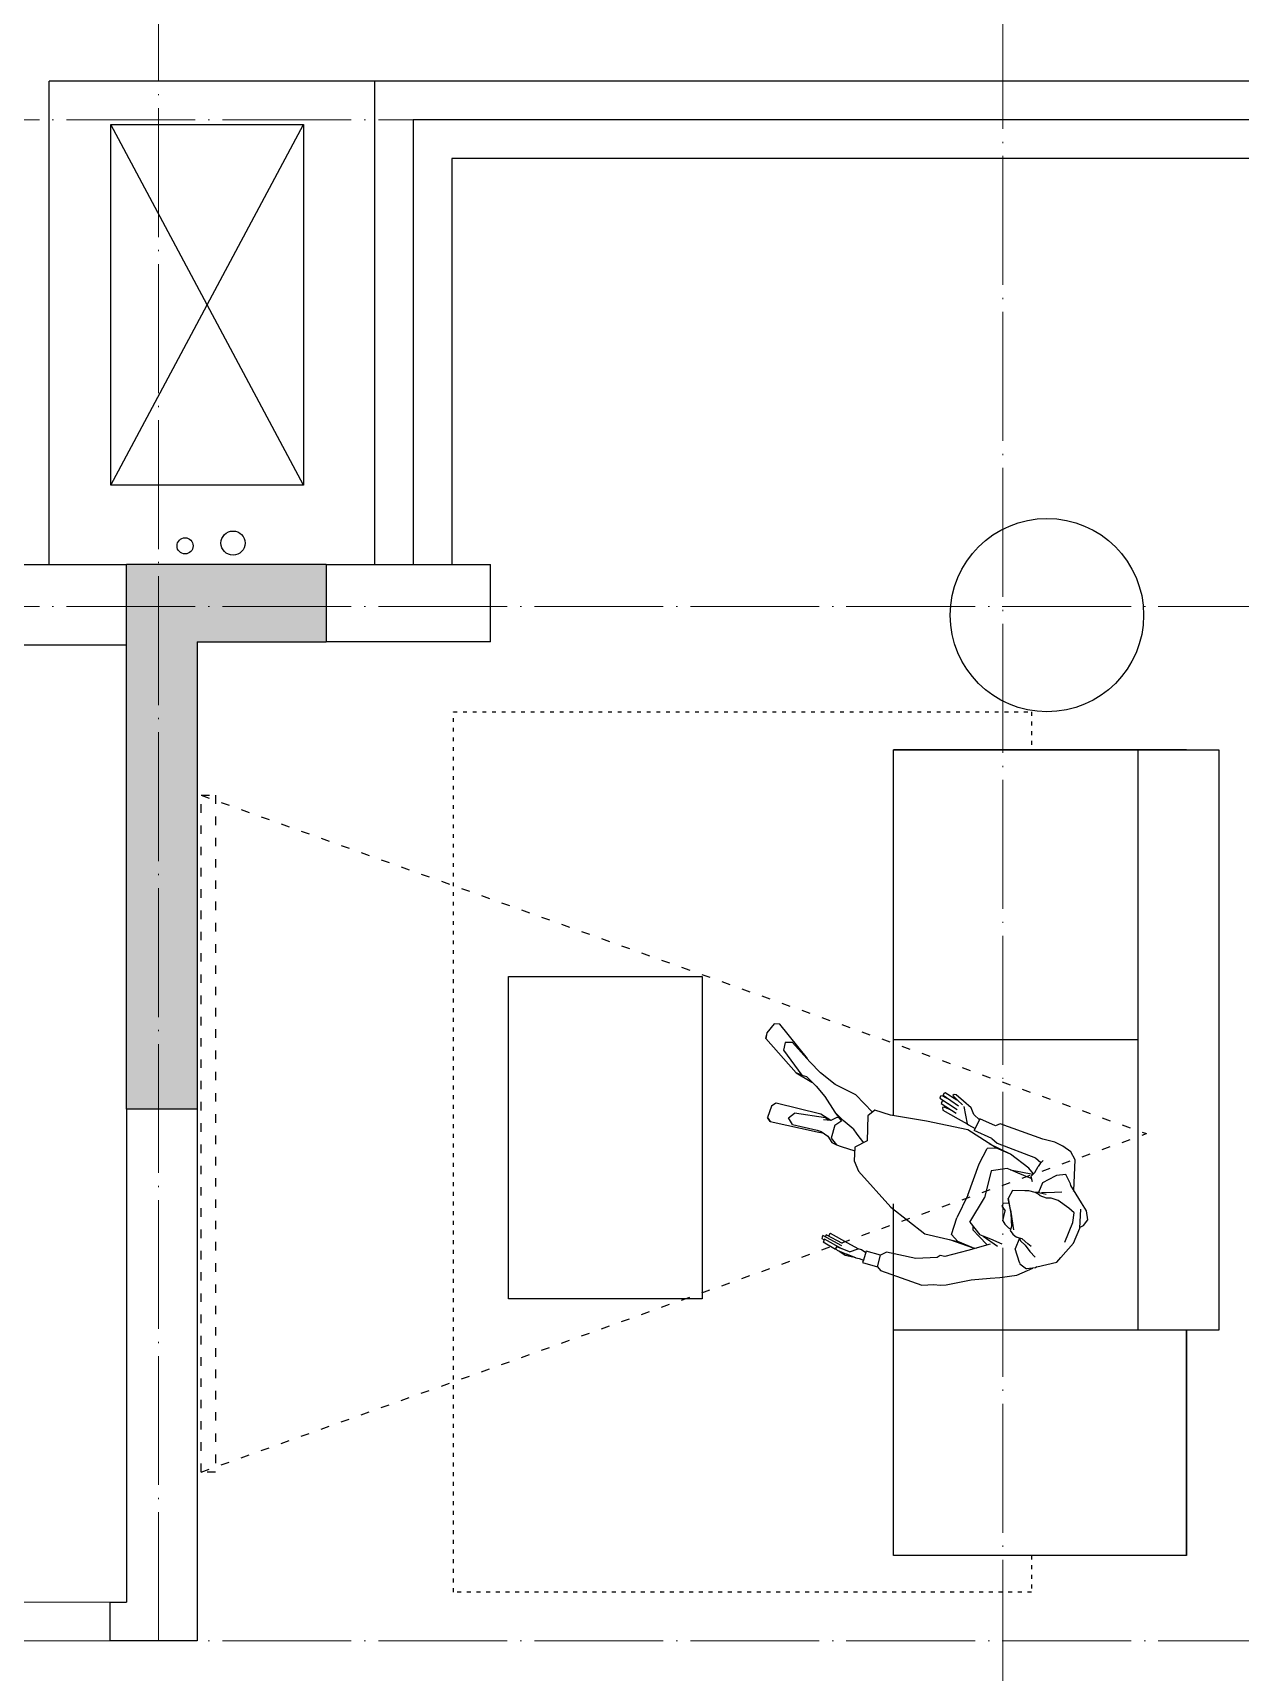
# Model space of a CAD drawing. Header units: inches. Extents: x 14 to 31798, y 9 to 22485.
# Drawn here: x 13009 to 16755, y 12134 to 17221 of the extents above; entities that cross this region are included whole.
import ezdxf

# ---------------------------------------------------------------- set-up
doc = ezdxf.new("R2010")
doc.units = ezdxf.units.IN
doc.header["$MEASUREMENT"] = 0
for name, pattern in [('ACAD_ISO03W100', [30, 12, -18]), ('DOTE', [2.42, 2, -0.2, 0.02, -0.2]), ('iGo户型优化10', [30, 12, -18])]:
    doc.linetypes.add(name, pattern=pattern)
for name, color, linetype in [('D-ARCHI', 250, 'Continuous'), ('EVH 立面填充', 8, 'Continuous'), ('IBS-003-建筑窗框', 3, 'Continuous'), ('IBS-182-原建筑非承重墙', 150, 'Continuous'), ('IBS-200-原建筑承重墙柱', 200, 'Continuous'), ('IBS-63-原建筑窗', 63, 'Continuous'), ('IFF-51-活动家具', 51, 'Continuous'), ('iGo户型优化', 7, 'Continuous')]:
    doc.layers.add(name, color=color, linetype=linetype)
doc.layers.add('门', color=65, linetype='Continuous', lineweight=13)

# ---------------------------------------------------------------- blocks, each defined once
blk = doc.blocks.new('A$C0ACF2E9F')
at = {"layer": 'iGo户型优化', "color": 251}
for p, q in [((252.2, 1109.9), (307.7, 1129.8)), ((307.7, 1129.8), (359, 1129.8)), ((359, 1129.8), (414.6, 1109.9)), ((361.9, 1129.8), (370.4, 1137)), ((370.4, 1137), (391.8, 1142.7)), ((391.8, 1142.7), (416, 1128.4)), ((416, 1128.4), (433.1, 1104.2)), ((196.6, 1052.9), (233.7, 1104.2)), ((233.7, 1104.2), (252.2, 1109.9)), ((300.6, 1102.8), (366.2, 1102.8)), ((366.2, 1102.8), (396.1, 1095.6)), ((396.1, 1095.6), (403.2, 1074.3)), ((403.2, 1074.3), (411.8, 1034.4)), ((433.1, 1104.2), (470.2, 1052.9)), ((149, 1005), (188.2, 1042.2)), ((192.3, 1050.1), (178.9, 1024.7)), ((185.2, 1000.2), (178.9, 1024.7)), ((196.6, 1052.9), (192.3, 1050.1)), ((232.2, 1014.4), (222.3, 1035.8)), ((411.8, 1034.4), (410.3, 1011.6)), ((440.3, 1035.8), (430.3, 1014.4)), ((456.6, 1067.8), (459.4, 1067.8)), ((459.4, 1067.8), (549.1, 1035.4)), ((470.2, 1052.9), (474.4, 1050.1)), ((474.4, 1050.1), (495.8, 1025.8)), ((495.8, 1025.8), (481.6, 1000.2)), ((549.1, 1035.4), (566.9, 1013.6)), ((122, 958.6), (149, 1005)), ((188.1, 997.3), (185.2, 1000.2)), ((188.1, 997.3), (222.3, 968.8)), ((257.9, 968.8), (222.3, 968.8)), ((245.1, 993.1), (232.2, 1014.4)), ((252.2, 974.5), (245.1, 993.1)), ((247.9, 1011.6), (252.2, 998.8)), ((259.3, 977.4), (252.2, 998.8)), ((257.9, 968.8), (252.2, 974.5)), ((259.3, 977.4), (257.9, 968.8)), ((257.9, 968.8), (257.9, 958.9)), ((410.3, 1011.6), (404.6, 998.8)), ((404.6, 998.8), (404.6, 977.4)), ((404.6, 977.4), (407.5, 968.8)), ((411.8, 970.3), (407.5, 958.9)), ((407.5, 968.8), (407.5, 958.9)), ((444.5, 968.8), (411.2, 968.8)), ((414.6, 993.1), (411.8, 974.5)), ((411.8, 974.5), (411.8, 970.3)), ((430.3, 1014.4), (414.6, 977.4)), ((478.7, 997.3), (444.5, 968.8)), ((481.6, 1000.2), (478.7, 997.3)), ((566.9, 1013.6), (573.9, 983.6)), ((573.9, 983.6), (575, 955.6)), ((81.9, 879.8), (108.7, 931.8)), ((108.7, 931.8), (122, 958.6)), ((220.8, 926.1), (220.8, 887.6)), ((262.2, 944.6), (257.9, 958.9)), ((269.3, 933.2), (262.2, 944.6)), ((282.1, 931.8), (269.3, 933.2)), ((275, 924.7), (274, 932.7)), ((329.1, 909), (275, 941.8)), ((280.7, 910.4), (275, 924.7)), ((319.1, 914.7), (282.1, 931.8)), ((400.4, 927.5), (386.1, 891.9)), ((404.6, 938.9), (400.4, 927.5)), ((407.5, 958.9), (404.6, 938.9)), ((448.8, 927.5), (436, 937.5)), ((443.1, 931.8), (443.1, 887.6)), ((443.1, 862), (457.4, 930.4)), ((464.5, 934.6), (448.8, 927.5)), ((459.6, 932.4), (470.2, 911.8)), ((464.5, 934.6), (486.3, 936.8)), ((497.2, 938.9), (486.3, 936.8)), ((508.5, 944.4), (497.2, 938.9)), ((507.2, 919), (500.1, 940.3)), ((504.4, 792.2), (507.2, 919)), ((569.9, 917.5), (562.8, 777.9)), ((575, 955.6), (569.9, 917.5)), ((37, 813.5), (81.9, 879.8)), ((206.7, 891.5), (161, 834.9)), ((215.1, 850.6), (200.3, 883.6)), ((220.8, 862), (209.4, 914.7)), ((220.8, 887.6), (220.8, 862)), ((287.8, 900.5), (280.7, 910.4)), ((287.8, 900.5), (319.1, 894.8)), ((329.1, 909), (319.1, 914.7)), ((359, 889.1), (319.1, 914.7)), ((329.1, 880.5), (319.1, 894.8)), ((329.1, 909), (359, 889.1)), ((337.7, 880.5), (329.1, 880.5)), ((344.8, 894.8), (337.7, 880.5)), ((349.1, 894.8), (344.8, 894.8)), ((349.1, 894.8), (344.8, 894.8)), ((386.1, 891.9), (359, 889.1)), ((443.1, 887.6), (443.1, 862)), ((470.2, 911.8), (488.7, 843.5)), ((161, 834.9), (116.8, 776.5)), ((171, 769.4), (175.2, 843.5)), ((175.2, 843.5), (178.8, 857)), ((175.2, 843.5), (175.2, 796.4)), ((226.5, 824.9), (215.1, 850.6)), ((220.8, 862), (220.8, 850.6)), ((245.1, 807.8), (220.8, 850.6)), ((239.4, 819.2), (226.5, 824.9)), ((245.1, 807.8), (332, 820.7)), ((417.5, 807.8), (332, 820.7)), ((443.1, 850.6), (417.5, 807.8)), ((443.1, 862), (443.1, 850.6)), ((488.7, 843.5), (493, 769.4)), ((488.7, 843.5), (488.7, 796.4)), ((7.6, 744.3), (24.2, 777.9)), ((24.2, 777.9), (29.8, 797.2)), ((29.8, 797.2), (37, 813.5)), ((116.8, 776.5), (114, 762.2)), ((158.1, 692.4), (175.2, 796.4)), ((175.2, 796.4), (188.1, 769.4)), ((188.1, 769.4), (242.2, 765.1)), ((320.6, 769.4), (242.2, 765.1)), ((320.6, 769.4), (423.2, 765.1)), ((423.2, 765.1), (477.3, 769.4)), ((488.7, 796.4), (477.3, 769.4)), ((488.7, 796.4), (507.2, 692.4)), ((511.5, 770.8), (504.4, 792.2)), ((511.5, 770.8), (512.9, 711)), ((562.8, 777.9), (551.4, 766.5)), ((551.4, 766.5), (552.9, 713.3)), ((564.2, 790.7), (562.8, 777.9)), ((0, 608.4), (7.6, 744.3)), ((105.4, 755.1), (76.9, 695.3)), ((114, 762.2), (105.4, 755.1)), ((552.9, 713.3), (512.9, 711)), ((550, 713.8), (558.5, 691)), ((76.9, 695.3), (59.8, 604.1)), ((193.8, 562.8), (158.1, 692.4)), ((507.2, 692.4), (483, 562.8)), ((522.9, 688.2), (520, 711)), ((524.3, 682.5), (522.9, 688.2)), ((527.2, 651.1), (524.3, 682.5)), ((569.9, 652.5), (524.3, 682.5)), ((558.5, 691), (574.2, 675.3)), ((574.2, 675.3), (584.2, 645.4)), ((534.3, 597), (527.2, 651.1)), ((551.4, 584.2), (541.4, 638.3)), ((544.3, 621.2), (544.3, 597)), ((565.6, 574.2), (552.8, 636.9)), ((577, 579.9), (565.6, 636.9)), ((579.9, 626.9), (572.8, 646.8)), ((588.4, 608.4), (579.9, 626.9)), ((579.9, 625.5), (587, 582.7)), ((584.2, 645.4), (594.1, 616.9)), ((592.7, 611.2), (588.4, 608.4)), ((594.1, 616.9), (592.7, 611.2)), ((7.1, 595.6), (0, 608.4)), ((2.4, 547.6), (7.1, 595.6)), ((7.1, 595.6), (44.2, 589.9)), ((44.2, 589.9), (39.1, 544.7)), ((59.8, 604.1), (44.2, 589.9)), ((259.3, 427.4), (193.8, 562.8)), ((483, 562.8), (457.4, 453.1)), ((541.4, 592.7), (534.3, 597)), ((544.3, 597), (541.4, 592.7)), ((557.1, 584.2), (551.4, 584.2)), ((561.4, 587), (557.1, 584.2)), ((558.5, 605.5), (561.4, 587)), ((571.3, 574.2), (565.6, 574.2)), ((571.3, 608.4), (574.2, 578.5)), ((574.2, 578.5), (571.3, 574.2)), ((582.7, 579.9), (577, 579.9)), ((587, 582.7), (582.7, 579.9)), ((10, 547.1), (2.4, 547.6)), ((2.9, 488.7), (7.1, 512.9)), ((7.1, 522.9), (10, 532.9)), ((7.1, 522.9), (7.1, 491.5)), ((7.1, 493), (7.1, 522.9)), ((39.1, 544.7), (10, 547.1)), ((10, 532.9), (10, 547.1)), ((17.1, 497.2), (35.6, 518.6)), ((34, 545.1), (37, 530)), ((37, 530), (35.6, 518.6)), ((35.6, 518.6), (39.9, 483)), ((7.1, 467.3), (2.9, 488.7)), ((7.1, 460.2), (7.1, 491.5)), ((10, 453.1), (7.1, 460.2)), ((17.1, 473), (15.7, 454.5)), ((17.1, 497.2), (17.1, 473)), ((17.1, 471.6), (24.2, 410.3)), ((25.6, 468.7), (32.8, 401.8)), ((32.8, 467.3), (38.5, 410.3)), ((39.9, 483), (47, 421.7)), ((14.2, 410.3), (8.5, 454.5)), ((15.7, 454.5), (10, 453.1)), ((18.5, 410.3), (14.2, 410.3)), ((24.2, 410.3), (18.5, 410.3)), ((22.8, 401.8), (21.4, 410.3)), ((32.8, 410.3), (31.3, 410.3)), ((38.5, 410.3), (32.8, 410.3)), ((44.2, 418.9), (38.5, 418.9)), ((47, 421.7), (44.2, 418.9)), ((283.5, 403.2), (259.3, 427.4)), ((356.2, 416), (323.4, 389)), ((363.3, 379), (346.5, 408.1)), ((428.9, 389), (356.2, 416)), ((457.4, 453.1), (453.1, 401.8)), ((27.1, 401.8), (22.8, 401.8)), ((32.8, 401.8), (27.1, 401.8)), ((323.4, 389), (283.5, 403.2)), ((309.3, 348.1), (312.9, 392.7)), ((374.7, 361.9), (363.3, 379)), ((374.7, 361.9), (386.1, 323.4)), ((453.1, 401.8), (428.9, 389)), ((444.5, 397.5), (460.2, 363.3)), ((460.2, 363.3), (474.4, 329.1)), ((309.2, 333.4), (309.3, 348.1)), ((321.8, 310.3), (309.2, 333.4)), ((309.4, 317), (309.2, 333.4)), ((323.4, 297.8), (309.4, 317)), ((362.6, 304.7), (321.8, 310.3)), ((362.6, 304.7), (384.7, 319.1)), ((400.4, 289.2), (382.9, 318)), ((386.1, 323.4), (400.4, 289.2)), ((388.9, 308.3), (387.5, 302.1)), ((474.4, 329.1), (480.1, 257.9)), ((296.4, 115.4), (323.4, 262.2)), ((314.9, 182.4), (327.7, 260.7)), ((329.1, 273.6), (323.4, 297.8)), ((323.4, 262.2), (326.3, 279.3)), ((326.3, 279.3), (327.7, 280.7)), ((326.3, 279.3), (327.7, 280.7)), ((327.7, 260.7), (329.1, 273.6)), ((373.3, 269.3), (349.1, 175.2)), ((371.9, 287.8), (364.7, 266.4)), ((369.6, 281.1), (373.3, 269.3)), ((387.5, 302.1), (371.9, 287.8)), ((371.9, 287.8), (377.6, 252.2)), ((433.1, 242.2), (400.4, 289.2)), ((480.1, 257.9), (495.8, 202.3)), ((377.6, 252.2), (356.2, 111.1)), ((453.1, 205.2), (433.1, 242.2)), ((468.7, 166.7), (453.1, 205.2)), ((314.9, 182.4), (329.1, 163.8)), ((329.1, 163.8), (349.1, 175.2)), ((458.8, 188.1), (458.8, 190.9)), ((467.3, 132.5), (458.8, 188.1)), ((467.3, 151), (468.7, 166.7)), ((495.8, 202.3), (514.3, 158.1)), ((514.3, 158.1), (550, 85.5)), ((304.9, 102.6), (296.4, 115.4)), ((296.4, 115.4), (304.9, 102.6)), ((341.9, 101.2), (304.9, 102.6)), ((356.2, 109.7), (341.9, 101.2)), ((517.2, 68.4), (467.3, 151)), ((467.3, 151), (467.3, 132.5)), ((530, 4.3), (467.3, 132.5)), ((521.5, 148.2), (587, 27.1)), ((541.4, 64.1), (517.2, 68.4)), ((550, 85.5), (541.4, 64.1)), ((547.1, 0), (530, 4.3)), ((530, 4.3), (530, 2.9)), ((547.1, 0), (530, 2.9)), ((581.3, 11.4), (547.1, 0)), ((581.3, 11.4), (547.1, 0)), ((587, 27.1), (581.3, 11.4)), ((587, 25.6), (581.3, 11.4)), ((587, 27.1), (587, 25.6))]:
    blk.add_line(p, q, dxfattribs=at)

msp = doc.modelspace()

# ---------------------------------------------------------------- hatches: boundary and pattern name
at = {"layer": 'EVH 立面填充'}
h = msp.add_hatch(color=256, dxfattribs=at)
h.dxf.hatch_style = 1
h.paths.add_polyline_path([(13519, 15330.9), (13919, 15330.9), (13919, 15570.9), (13299, 15570.9), (13299, 13880.9), (13519, 13880.9)])

# ---------------------------------------------------------------- linework, layer by layer
at = {"layer": 'D-ARCHI', "color": 251, "linetype": 'DOTE', "lineweight": 5, "ltscale": 200}
for p, q in [((13399, 12230.9), (13399, 19771.1)), ((16018.7, 4822.6), (16018.7, 19771.1)), ((25129, 16951.1), (4801.7, 16951.1)), ((25129, 15440.9), (4789, 15440.9)), ((25129, 12230.9), (4801.7, 12230.9))]:
    msp.add_line(p, q, dxfattribs=at)
at = {"layer": 'IBS-003-建筑窗框', "color": 251, "ltscale": 10}
for p, q in [((19609, 17071.1), (14069, 17071.1)), ((14069, 17071.1), (14069, 15570.9)), ((19379, 16831.1), (14309, 16831.1)), ((14309, 16831.1), (14309, 15570.9))]:
    msp.add_line(p, q, dxfattribs=at)
at = {"layer": 'IBS-182-原建筑非承重墙'}
for p, q in [((13059, 15570.9), (13059, 17071.1)), ((14069, 17071.1), (13059, 17071.1)), ((13251, 15817.2), (13849.1, 16936)), ((13849.1, 15817.2), (13251, 16936)), ((12889, 15570.9), (13299, 15570.9)), ((13919, 15570.9), (14429, 15570.9)), ((14429, 15330.9), (14429, 15570.9)), ((13299, 15320.9), (12889, 15320.9)), ((14429, 15330.9), (13919, 15330.9)), ((13299, 13880.9), (13299, 12350.9)), ((13519, 13880.9), (13519, 12230.9)), ((13249, 12230.9), (13249, 12350.9)), ((13249, 12350.9), (13299, 12350.9)), ((13519, 12230.9), (13249, 12230.9))]:
    msp.add_line(p, q, dxfattribs=at)
msp.add_lwpolyline([(13251, 16936), (13849.1, 16936), (13849.1, 15817.2), (13251, 15817.2)], close=True, dxfattribs=at)
for centre, radius in [((13630.1, 15637.4), 37.5), ((13481.2, 15628.8), 25)]:
    msp.add_circle(centre, radius, dxfattribs=at)
at = {"layer": 'IBS-200-原建筑承重墙柱', "ltscale": 0.02}
for p, q in [((13299, 13880.9), (13299, 15570.9)), ((13919, 15570.9), (13299, 15570.9)), ((13919, 15570.9), (13919, 15330.9)), ((13519, 15330.9), (13519, 13880.9)), ((13519, 15330.9), (13919, 15330.9)), ((13519, 13880.9), (13299, 13880.9))]:
    msp.add_line(p, q, dxfattribs=at)
at = {"layer": 'IBS-63-原建筑窗'}
for p, q in [((19499, 16951.1), (14189, 16951.1)), ((14189, 16951.1), (14189, 15570.9))]:
    msp.add_line(p, q, dxfattribs=at)
at = {"layer": 'IFF-51-活动家具'}
for p, q in [((16589, 14995.6, 0), (15679, 14995.6, 0)), ((16439, 13195.6, 0), (16439, 14995.6, 0)), ((16439, 14095.6, 0), (15679, 14095.6, 0)), ((16589, 13195.6, 0), (15679, 13195.6, 0)), ((16589, 12495.6, 0), (16589, 13195.6, 0))]:
    msp.add_line(p, q, dxfattribs=at)
at = {"layer": 'IFF-51-活动家具', "linetype": 'ACAD_ISO03W100'}
msp.add_lwpolyline([(16107.6, 12495.6), (16107.6, 12382.4), (14313.7, 12382.4), (14313.7, 15113.7), (16107.6, 15113.7), (16107.6, 14995.6)], dxfattribs=at)
at = {"layer": 'IFF-51-活动家具', "elevation": 0}
for points in [[(15679, 13860.4), (15679, 14995.6), (16589, 14995.6)], [(16589, 14995.6), (16689, 14995.6), (16689, 13195.6), (16589, 13195.6)], [(16589, 12495.6), (15679, 12495.6), (15679, 13587)], [(16589, 13195.6), (16589, 12495.6), (16334, 12495.6)]]:
    msp.add_lwpolyline(points, dxfattribs=at)
at = {"layer": 'IFF-51-活动家具'}
msp.add_lwpolyline([(14485.2, 14292.3), (15085.2, 14292.3), (15085.2, 13292.3), (14485.2, 13292.3)], close=True, dxfattribs=at)
msp.add_circle((16155.6, 15413.9), 300, dxfattribs=at)
at = {"layer": 'iGo户型优化', "color": 251, "linetype": 'iGo户型优化10', "ltscale": 2.2}
for p in [(13530.7, 14854.9), (13530.7, 12754.9)]:
    msp.add_line(p, (16464.4, 13804.9), dxfattribs=at)
msp.add_lwpolyline([(13530.7, 14854.9), (13575.7, 14854.9), (13575.7, 12754.9), (13530.7, 12754.9)], close=True, dxfattribs=at)
at = {"layer": '门', "color": 8, "lineweight": 5}
msp.add_lwpolyline([(12409, 12350.9), (13249, 12350.9), (13249, 12230.9), (12409, 12230.9)], close=True, dxfattribs=at)

# ---------------------------------------------------------------- block references
at = {"layer": 'IFF-51-活动家具', "xscale": -1, "rotation": 247.507696688802}
msp.add_blockref('A$C0ACF2E9F', (15076.6, 13612.6, 0), dxfattribs=at)

doc.saveas('drawing.dxf')
